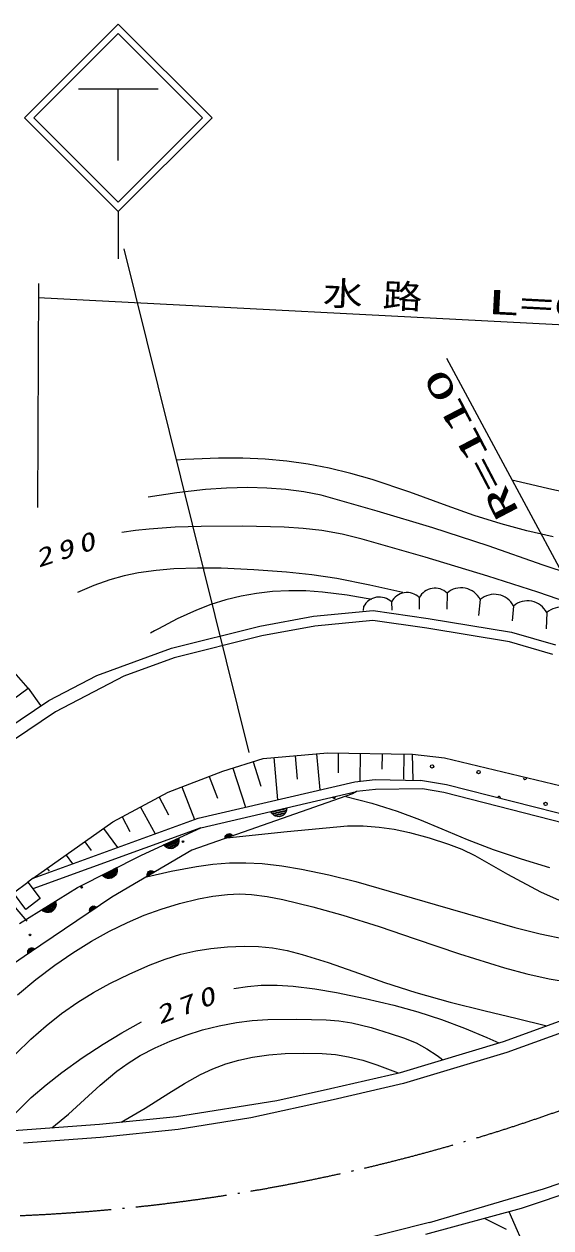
# Model space of a CAD drawing. Units: millimetres, scale not verified. Extents: x 62346 to 702346, y 5380 to 365380.
# Drawn here: x 492913 to 524692, y 253767 to 326420 of the extents above; entities that cross this region are included whole.
import ezdxf
from ezdxf.enums import TextEntityAlignment as Align

# ---------------------------------------------------------------- set-up
doc = ezdxf.new("R2010")
doc.units = ezdxf.units.MM
doc.header["$LTSCALE"] = 1000
doc.linetypes.add('USER2', pattern=[7.000001, 5.508197, -0.688525, 0.114754, -0.688525])
for name, color, linetype, lineweight in [('S-SUV', 7, 'Continuous', 13), ('S-SUV-HICN', 1, 'Continuous', 13), ('S-SUV-LWCN', 7, 'Continuous', 13)]:
    doc.layers.add(name, color=color, linetype=linetype, lineweight=lineweight)
doc.styles.add('ＭＳ ゴシック', font='')
doc.styles.get('ＭＳ ゴシック').set_extended_font_data('MS Gothic')

# ---------------------------------------------------------------- blocks, each defined once
blk = doc.blocks.new('BUHIN43')
at = {"color": 7, "linetype": 'Continuous', "lineweight": 13}
for p, q in [((-223, -38), (117, 192)), ((151, 178), (-221, -74)), ((81, 206), (-220, 2)), ((-214, -107), (179, 159)), ((-213, 45), (38, 214)), ((-28, 207), (-183, 103))]:
    blk.add_line(p, q, dxfattribs=at)
blk.add_lwpolyline([(-207, -140), (-223, -81), (-226, -25), (-217, 48), (-188, 104), (-150, 152), (-85, 196), (-26, 213), (36, 219), (107, 201), (159, 177), (207, 140)], close=True, dxfattribs=at)

msp = doc.modelspace()

# ---------------------------------------------------------------- linework, layer by layer
at = {"layer": 'S-SUV'}
for p, q in [((492937, 320763), (498594, 326420)), ((498594, 326420), (504251, 320763)), ((493503, 320763), (498594, 325854)), ((503685, 320763), (498594, 325854)), ((496194, 322508), (498594, 322508)), ((498594, 322508), (500994, 322508)), ((498594, 318188), (498594, 322508)), ((498594, 315106), (492937, 320763)), ((498594, 315672), (493503, 320763)), ((504251, 320763), (498594, 315106)), ((498594, 315672), (503685, 320763)), ((498594, 315106), (498594, 312246)), ((498925, 312847), (506469, 282461)), ((493773, 310765), (493721, 297237)), ((535517, 307740), (493770, 309907)), ((518403, 306258), (539434, 267048)), ((518429, 292079), (518404, 291102)), ((515074, 291542), (515090, 291049)), ((516752, 291811), (516738, 291102)), ((520432, 291688), (520315, 290734)), ((507129, 290091), (510377, 290681)), ((510377, 290681), (513967, 291023)), ((513397, 291274), (513357, 291032)), ((513967, 291023), (517290, 290555)), ((522434, 291296), (522349, 290401)), ((524437, 290905), (524400, 289927)), ((501797, 288747), (507129, 290091)), ((510459, 290087), (507256, 289504)), ((513954, 290419), (510459, 290087)), ((517199, 289962), (513954, 290419)), ((522191, 289130), (517199, 289962)), ((517290, 290555), (522323, 289716)), ((507256, 289504), (501973, 288173)), ((522323, 289716), (524967, 288960)), ((497292, 287109), (501797, 288747)), ((524811, 288381), (522191, 289130)), ((501973, 288173), (498933, 287067)), ((493167, 286347), (492307, 287301)), ((494404, 285592), (497292, 287109)), ((498933, 287067), (494815, 284904)), ((486276, 281298), (493167, 286347)), ((493167, 286347), (493898, 285299)), ((491808, 283847), (494404, 285592)), ((494815, 284904), (492277, 283199)), ((504908, 281323), (507330, 282099)), ((506725, 281905), (507197, 280430)), ((507330, 282099), (511206, 282438)), ((507976, 282155), (508199, 279606)), ((509268, 282268), (509392, 280849)), ((510560, 282381), (510751, 280199)), ((511206, 282438), (516348, 282367)), ((511866, 282429), (511849, 281242)), ((513186, 282410), (513163, 280725)), ((514506, 282392), (514493, 281458)), ((515826, 282374), (515805, 280842)), ((516348, 282367), (518276, 282142)), ((516387, 280786), (516348, 282367)), ((518276, 282142), (530130, 279296)), ((501614, 280064), (504908, 281323)), ((505513, 281517), (506269, 279158)), ((503405, 278493), (512871, 280692)), ((504084, 281009), (504581, 279709)), ((512871, 280692), (514081, 280832)), ((514081, 280832), (516825, 280777)), ((518394, 280504), (516825, 280777)), ((526456, 278455), (518394, 280504)), ((498271, 278271), (501614, 280064)), ((501057, 279765), (501630, 278697)), ((502437, 280379), (503189, 278414)), ((512723, 279960), (503036, 276560)), ((503577, 277916), (512974, 280099)), ((512974, 280099), (512723, 279960)), ((514119, 280233), (512974, 280099)), ((516941, 280259), (514119, 280233)), ((518241, 280046), (516941, 280259)), ((526334, 277970), (518241, 280046)), ((499942, 279168), (500812, 277547)), ((508752, 279055), (507827, 278840)), ((507865, 278784), (508742, 278988)), ((493468, 274868), (503405, 278493)), ((493468, 274868), (498271, 278271)), ((498828, 278570), (499298, 277694)), ((508720, 278919), (507919, 278733)), ((507977, 278682), (508685, 278846)), ((508641, 278772), (508052, 278635)), ((508180, 278601), (508543, 278685)), ((503577, 277916), (493450, 274223)), ((497705, 277871), (498545, 276720)), ((499995, 276260), (503577, 277916)), ((505082, 277444), (505368, 277544)), ((505302, 277554), (505126, 277492)), ((496574, 277069), (496950, 276553)), ((502243, 277231), (501381, 276832)), ((501430, 276786), (502247, 277164)), ((502239, 277091), (501492, 276746)), ((501559, 276708), (502220, 277013)), ((502191, 276932), (501642, 276678)), ((501775, 276670), (502113, 276827)), ((505042, 277297), (505491, 277455)), ((505468, 277480), (505044, 277331)), ((505051, 277367), (505439, 277503)), ((505408, 277525), (505064, 277404)), ((495442, 276267), (495833, 275731)), ((496135, 274317), (499995, 276260)), ((503036, 276560), (498205, 273723)), ((494310, 275465), (494426, 275306)), ((498517, 275447), (497669, 275019)), ((497719, 274975), (498523, 275379)), ((492278, 273984), (493139, 274635)), ((493468, 274868), (493139, 274635)), ((493139, 274635), (493889, 273643)), ((498518, 275307), (497783, 274937)), ((497851, 274901), (498501, 275228)), ((498475, 275146), (497935, 274874)), ((498068, 274871), (498401, 275038)), ((500335, 275083), (500690, 275291)), ((500723, 275274), (500335, 275046)), ((500340, 275013), (500750, 275254)), ((500655, 275307), (500341, 275122)), ((500351, 275165), (500612, 275318)), ((500546, 275315), (500385, 275221)), ((493028, 272992), (492278, 273984)), ((492633, 272145), (496135, 274317)), ((491885, 273664), (493078, 272273)), ((493889, 273643), (493028, 272992)), ((498205, 273723), (493246, 270374)), ((494821, 273428), (494013, 272928)), ((494068, 272888), (494832, 273362)), ((494833, 273289), (494135, 272856)), ((494206, 272826), (494824, 273210)), ((494806, 273125), (494292, 272806)), ((494425, 272815), (494741, 273011)), ((493246, 270374), (490457, 268455)), ((521822, 265019), (528339, 267386)), ((528601, 266737), (522042, 264354)), ((515611, 263153), (521822, 265019)), ((522042, 264354), (515791, 262476)), ((511404, 262178), (515611, 263153)), ((515791, 262476), (511558, 261495)), ((508156, 261464), (511404, 262178)), ((502106, 260494), (508156, 261464)), ((511558, 261495), (506583, 260402)), ((497460, 260021), (502106, 260494)), ((506583, 260402), (502210, 259701)), ((491464, 259588), (497460, 260021)), ((502210, 259701), (497529, 259224)), ((497529, 259224), (492876, 258888)), ((524245, 256130), (528203, 257470)), ((528444, 256813), (522900, 254935)), ((517376, 254093), (524245, 256130)), ((522900, 254935), (517125, 253365)), ((522147, 254766), (528866, 239415)), ((517376, 254093), (512825, 252943))]:
    msp.add_line(p, q, dxfattribs=at)
for points in [[(508763, 279121), (508750, 279000), (508716, 278892), (508646, 278763), (508552, 278680), (508446, 278616), (508295, 278581), (508172, 278591), (508051, 278625), (507932, 278710), (507851, 278791), (507788, 278895)], [(505041, 277264), (505041, 277325), (505052, 277380), (505079, 277448), (505121, 277495), (505171, 277532), (505244, 277557), (505305, 277559), (505367, 277549), (505432, 277513), (505476, 277477), (505513, 277429)], [(502239, 277298), (502251, 277177), (502240, 277064), (502198, 276924), (502123, 276823), (502032, 276740), (501892, 276675), (501769, 276659), (501644, 276668), (501509, 276726), (501414, 276790), (501332, 276878)], [(498511, 275514), (498527, 275393), (498520, 275280), (498482, 275138), (498411, 275035), (498323, 274948), (498184, 274879), (498063, 274859), (497937, 274864), (497801, 274918), (497703, 274978), (497618, 275064)], [(500345, 274980), (500333, 275040), (500333, 275096), (500348, 275168), (500380, 275222), (500421, 275268), (500488, 275307), (500548, 275321), (500611, 275323), (500680, 275300), (500731, 275273), (500776, 275233)], [(494809, 273495), (494836, 273376), (494838, 273263), (494813, 273118), (494751, 273009), (494671, 272915), (494540, 272833), (494420, 272803), (494295, 272796), (494154, 272838), (494052, 272890), (493959, 272968)]]:
    msp.add_lwpolyline(points, close=True, dxfattribs=at)
for centre, radius in [((517523, 281618), 99.5), ((520331, 281274), 99.5), ((511614, 279724), 49.8), ((524370, 279355), 99.5), ((502501, 277086), 49.8), ((496386, 274329), 49.8), ((493269, 271451), 49.8)]:
    msp.add_circle(centre, radius, dxfattribs=at)
for centre, radius, start, end in [((516014, 291047), 1062, 45.96017, 152.22038), ((517691, 291316), 1062, 45.96017, 152.22038), ((519279, 291107), 1291, 26.72872, 131.16073), ((514336, 290779), 1062, 45.96017, 152.22038), ((521281, 290716), 1291, 26.72872, 131.16073), ((523284, 290324), 1291, 26.72872, 131.16073), ((525287, 289933), 1291, 26.72872, 131.16073), ((523138, 280930), 99.5, 141.02756, 11.9735), ((521562, 279698), 99.5, 345.73717, 165.74155)]:
    msp.add_arc(centre, radius, start, end, dxfattribs=at)
at = {"layer": 'S-SUV', "linetype": 'USER2'}
msp.add_arc((487876, 365889), 111480, 236.49269, 297.54756, dxfattribs=at)
at = {"layer": 'S-SUV-HICN'}
for points in [[(533392, 289624), (531471, 289960), (529566, 290356), (528224, 290705), (526888, 291115), (523896, 292138), (520887, 293102), (517110, 294250), (513315, 295340), (512100, 295626), (510874, 295853), (509746, 295986), (508610, 296058), (506111, 296112), (503601, 296107), (502033, 296053), (500464, 295940), (499639, 295849), (498809, 295732)], [(512327, 279800), (513886, 279392), (515424, 278927), (516770, 278425), (518105, 277862), (519642, 277207), (521208, 276604), (522903, 276033), (524609, 275515)], [(505561, 268226), (506388, 268347), (507222, 268408), (508180, 268409), (509139, 268349), (510446, 268192), (511757, 267973), (513495, 267620), (515219, 267207), (516659, 266805), (518096, 266340), (519474, 265827), (520829, 265257), (521186, 265100), (521551, 264937)], [(491347, 259588), (492325, 260632), (493344, 261631), (494240, 262411), (495184, 263152), (496408, 264024), (497675, 264853), (498819, 265549), (499989, 266198)]]:
    msp.add_lwpolyline(points, dxfattribs=at)
at = {"layer": 'S-SUV-LWCN'}
for points in [[(524828, 295482), (523247, 295839), (521682, 296255), (520053, 296768), (518434, 297340), (516184, 298167), (513913, 298938), (512623, 299305), (511318, 299615), (510049, 299855), (508772, 300035), (507449, 300157), (506111, 300220), (504632, 300225), (503155, 300170), (502627, 300138), (502090, 300099)], [(526690, 297906), (524572, 298369), (523454, 298628), (522328, 298896)], [(525869, 293230), (524232, 293762), (520913, 294923), (517579, 296025), (514221, 297032), (510841, 297981), (509781, 298184), (508700, 298329), (507552, 298420), (506400, 298452), (505130, 298420), (503855, 298327), (502118, 298127), (500390, 297871)], [(515760, 292114), (513770, 292566), (511770, 292959), (510268, 293181), (508747, 293344), (506772, 293491), (504795, 293578), (503375, 293587), (501940, 293536), (500879, 293445), (499818, 293295), (498948, 293114), (498087, 292873), (497111, 292529), (496143, 292125)], [(513881, 291691), (512405, 291947), (510922, 292143), (509913, 292213), (508890, 292223), (507907, 292174), (506930, 292064), (506002, 291900), (505078, 291674), (504182, 291394), (503307, 291057), (502149, 290520), (501014, 289928), (500777, 289799), (500539, 289671)], [(505151, 277302), (508781, 277699), (512424, 278036), (513375, 278029), (514322, 277962), (515241, 277827), (516160, 277631), (517340, 277313), (518513, 276935), (519322, 276618), (520104, 276246), (522068, 275121), (524069, 274045), (525188, 273545)], [(500296, 274951), (501793, 275298), (503305, 275587), (504305, 275723), (505311, 275800), (506289, 275807), (507267, 275753), (508458, 275619), (509649, 275424), (511290, 275078), (512928, 274672), (517717, 273295), (522516, 271895), (524049, 271514), (525602, 271191), (527766, 270812), (529949, 270491), (531507, 270325), (533082, 270218), (533811, 270182), (534540, 270151)], [(492508, 267843), (493615, 268753), (494765, 269621), (495860, 270376), (496987, 271081), (498056, 271669), (499160, 272208), (500151, 272633), (501174, 273006), (502293, 273343), (503440, 273626), (504305, 273791), (505185, 273898), (505910, 273922), (506635, 273885), (507576, 273765), (508513, 273585), (510340, 273138), (512143, 272636), (514333, 271955), (516510, 271216), (519187, 270308), (521889, 269454), (523230, 269102), (524586, 268809), (526385, 268496)], [(492413, 264283), (493312, 265150), (494252, 265972), (495178, 266702), (496149, 267390), (497099, 267980), (498080, 268518), (499284, 269111), (500512, 269648), (501426, 269995), (502359, 270284), (503263, 270487), (504180, 270631), (505186, 270729), (506197, 270766), (507045, 270744), (507888, 270663), (508792, 270500), (509686, 270277), (511253, 269783), (512797, 269233), (514650, 268573), (516534, 267967), (518615, 267394), (520722, 266877), (522578, 266430), (524439, 265969)], [(494578, 259813), (495588, 260638), (496563, 261511), (497510, 262391), (498501, 263229), (499190, 263720), (499923, 264167), (500811, 264631), (501726, 265040), (502690, 265405), (503673, 265713), (504684, 265964), (505717, 266158), (506669, 266282), (507624, 266345), (509370, 266368), (511130, 266331), (511904, 266268), (512680, 266143), (513843, 265856), (515005, 265506), (515795, 265245), (516559, 264929), (517202, 264577), (517826, 264166), (517998, 264045), (518168, 263921)], [(498772, 260155), (500226, 261004), (501651, 261907), (502583, 262491), (503552, 263029), (504304, 263377), (505079, 263668), (505874, 263895), (506695, 264066), (507675, 264205), (508657, 264285), (509773, 264320), (510894, 264295), (511691, 264228), (512479, 264101), (513343, 263885), (514191, 263611), (514837, 263374), (515477, 263122)], [(520697, 254336), (521986, 253697)]]:
    msp.add_lwpolyline(points, dxfattribs=at)

# ---------------------------------------------------------------- block references
at = {"layer": 'S-SUV'}
for p in [(497094, 272973), (493362, 270453)]:
    msp.add_blockref('BUHIN43', p, dxfattribs=at)

# ---------------------------------------------------------------- texts
at = {"layer": 'S-SUV', "style": 'ＭＳ ゴシック'}
for s, rotation, width, p in [('水 路', 357.4, 1.2, (510900, 309044)), ('L=65.0', 357, 2, (520776, 308497)), ('R=110', 117.6, 2, (523202, 297161))]:
    msp.add_text(s, height=1466, rotation=rotation, dxfattribs=dict(at, width=width)).set_placement(p, align=Align.BOTTOM_LEFT)
at = {"layer": 'S-SUV', "char_height": 1100, "attachment_point": 7, "style": 'ＭＳ ゴシック'}
for s, insert, rotation in [('\\T1.33;\\W1.35;\\Q15;290', (493785, 293593), 18.1), ('\\T1.33;\\W1.35;\\Q15;270', (501091, 266021), 20.6)]:
    msp.add_mtext(s, dxfattribs=dict(at, insert=insert, rotation=rotation))

doc.saveas('drawing.dxf')
